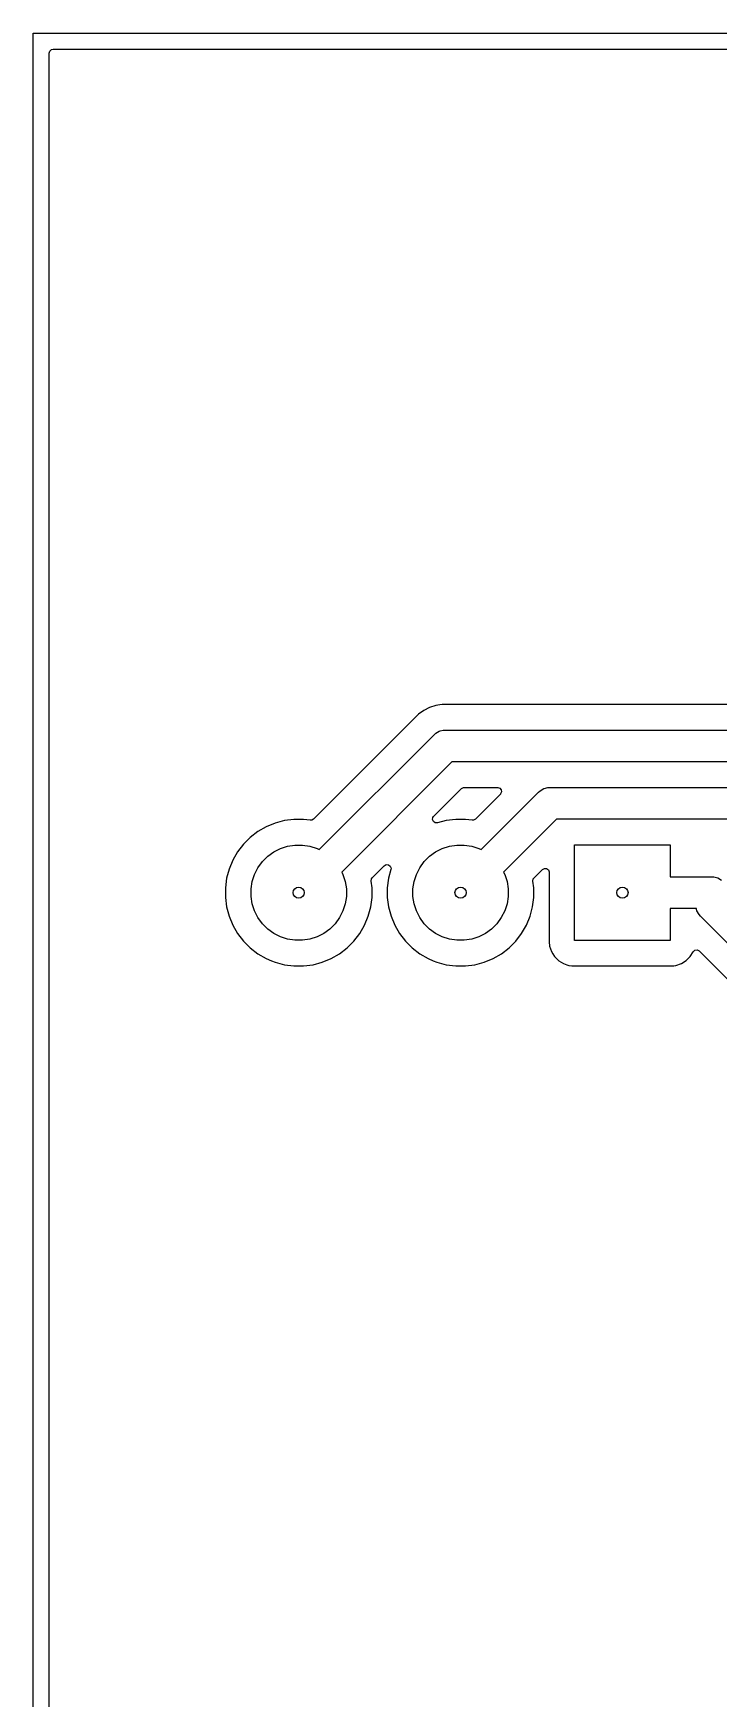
# Model space of a CAD drawing. Extents: x 20 to 124, y -124 to -20.
# Drawn here: x 20 to 41.5, y -72.3 to -20 of the extents above; entities that cross this region are included whole.
import ezdxf

# ---------------------------------------------------------------- set-up
doc = ezdxf.new("R2010")
doc.units = 0
doc.layers.add('BLACK', color=7, linetype='CONTINUOUS')
doc.layers.add('WHITE', color=7, linetype='CONTINUOUS')

msp = doc.modelspace()

# ---------------------------------------------------------------- linework, layer by layer
at = {"layer": 'BLACK', "linetype": 'CONTINUOUS'}
for p, q in [((20.5005, -20.6245), (20.520185, -20.557461)), ((20.5005, -46.811723), (20.5005, -20.6245)), ((20.520185, -20.557461), (20.572989, -20.511706)), ((20.572989, -20.511706), (20.6245, -20.5005)), ((20.6245, -20.5005), (123.3755, -20.5005)), ((32.251786, -41.246815), (32.086186, -41.367128)), ((32.434181, -41.153878), (32.251786, -41.246815)), ((32.434184, -41.153877), (32.434181, -41.153878)), ((32.628864, -41.090623), (32.434184, -41.153877)), ((32.763654, -41.069274), (32.628864, -41.090623)), ((32.831048, -41.0586), (32.763654, -41.069274)), ((74.226452, -41.0586), (32.831048, -41.0586)), ((31.941431, -41.511884), (28.798428, -44.654886)), ((32.086182, -41.367132), (31.941431, -41.511884)), ((32.086186, -41.367128), (32.086182, -41.367132)), ((28.973376, -45.612017), (32.579847, -42.005546)), ((32.579847, -42.005546), (32.629011, -41.96243)), ((32.629011, -41.96243), (32.629019, -41.962423)), ((32.629019, -41.962423), (32.742058, -41.89716)), ((32.742058, -41.89716), (32.768701, -41.89002)), ((32.768701, -41.89002), (32.868137, -41.863377)), ((32.868137, -41.863377), (32.868152, -41.863377)), ((32.868152, -41.863377), (32.9334, -41.8591)), ((32.9334, -41.8591), (74.1241, -41.8591)), ((33.140507, -42.8591), (29.680482, -46.319123)), ((73.916994, -42.8591), (33.140507, -42.8591)), ((32.563591, -44.568092), (33.435765, -43.695919)), ((33.435765, -43.695919), (33.497088, -43.662434)), ((33.497088, -43.662434), (33.523446, -43.6596)), ((33.523446, -43.6596), (34.574353, -43.6596)), ((34.662034, -43.871281), (33.878427, -44.654886)), ((34.053376, -45.612017), (35.858147, -43.807247)), ((34.574353, -43.6596), (34.641392, -43.679285)), ((34.641392, -43.679285), (34.687147, -43.732089)), ((34.668066, -43.864803), (34.662034, -43.871281)), ((34.697091, -43.801247), (34.668066, -43.864803)), ((34.687147, -43.732089), (34.697091, -43.801247)), ((35.858147, -43.807247), (35.90731, -43.764131)), ((35.90731, -43.764131), (35.907319, -43.764123)), ((35.907319, -43.764123), (36.020358, -43.69886)), ((36.020358, -43.69886), (36.031334, -43.695919)), ((36.031334, -43.695919), (36.146437, -43.665077)), ((36.146437, -43.665077), (36.146452, -43.665077)), ((36.146452, -43.665077), (36.2117, -43.6608)), ((36.2117, -43.6608), (72.4283, -43.6608)), ((27.310328, -44.894818), (27.049168, -45.045599)), ((27.310338, -44.894814), (27.310328, -44.894818)), ((27.588939, -44.779413), (27.310338, -44.894814)), ((27.880233, -44.701361), (27.588939, -44.779413)), ((28.179206, -44.662001), (27.880233, -44.701361)), ((28.179211, -44.662), (28.179206, -44.662001)), ((28.179217, -44.662), (28.179211, -44.662)), ((28.480783, -44.662), (28.179217, -44.662)), ((28.480788, -44.662), (28.480783, -44.662)), ((28.480793, -44.662001), (28.480788, -44.662)), ((28.694562, -44.690144), (28.480793, -44.662001)), ((28.737105, -44.688371), (28.694562, -44.690144)), ((28.798428, -44.654886), (28.737105, -44.688371)), ((32.528149, -44.670494), (32.539736, -44.601592)), ((32.555653, -44.734722), (32.528149, -44.670494)), ((32.539736, -44.601592), (32.563591, -44.568092)), ((32.613515, -44.773885), (32.555653, -44.734722)), ((32.683365, -44.775548), (32.613515, -44.773885)), ((32.960233, -44.701361), (32.683365, -44.775548)), ((33.259206, -44.662001), (32.960233, -44.701361)), ((33.259211, -44.662), (33.259206, -44.662001)), ((33.259217, -44.662), (33.259211, -44.662)), ((33.560783, -44.662), (33.259217, -44.662)), ((33.560788, -44.662), (33.560783, -44.662)), ((33.560793, -44.662001), (33.560788, -44.662)), ((33.774561, -44.690144), (33.560793, -44.662001)), ((33.817104, -44.688371), (33.774561, -44.690144)), ((33.878427, -44.654886), (33.817104, -44.688371)), ((36.418806, -44.6608), (34.760482, -46.319123)), ((72.221194, -44.6608), (36.418806, -44.6608)), ((26.596679, -45.442421), (26.413099, -45.681668)), ((26.596685, -45.442414), (26.596679, -45.442421)), ((26.809914, -45.229185), (26.596685, -45.442414)), ((26.809921, -45.229179), (26.809914, -45.229185)), ((27.049168, -45.045599), (26.809921, -45.229179)), ((26.262314, -45.942838), (26.146913, -46.221439)), ((26.262318, -45.942828), (26.262314, -45.942838)), ((26.413099, -45.681668), (26.262318, -45.942828)), ((27.189391, -45.988328), (27.355828, -45.821891)), ((27.355828, -45.821891), (27.546252, -45.68354)), ((27.546252, -45.68354), (27.755975, -45.576681)), ((27.755975, -45.576681), (27.979832, -45.503945)), ((27.979832, -45.503945), (28.212311, -45.467124)), ((28.212311, -45.467124), (28.447689, -45.467124)), ((28.447689, -45.467124), (28.680168, -45.503945)), ((28.680168, -45.503945), (28.904025, -45.576681)), ((28.904025, -45.576681), (28.973376, -45.612017)), ((32.269391, -45.988328), (32.435828, -45.821891)), ((32.435828, -45.821891), (32.626252, -45.68354)), ((32.626252, -45.68354), (32.835975, -45.576681)), ((32.835975, -45.576681), (33.059832, -45.503945)), ((33.059832, -45.503945), (33.292311, -45.467124)), ((33.292311, -45.467124), (33.527689, -45.467124)), ((33.527689, -45.467124), (33.760168, -45.503945)), ((33.760168, -45.503945), (33.984025, -45.576681)), ((33.984025, -45.576681), (34.053376, -45.612017)), ((36.99, -48.4625), (36.99, -45.4625)), ((36.99, -45.4625), (39.99, -45.4625)), ((39.99, -45.4625), (39.99, -46.4625)), ((26.146913, -46.221439), (26.068861, -46.512733)), ((26.871445, -46.612332), (26.944181, -46.388475)), ((26.944181, -46.388475), (27.05104, -46.178752)), ((27.05104, -46.178752), (27.189391, -45.988328)), ((29.680482, -46.319123), (29.715819, -46.388475)), ((29.715819, -46.388475), (29.788555, -46.612332)), ((30.613119, -46.528902), (30.637609, -46.494073)), ((30.637609, -46.494073), (31.015594, -46.116088)), ((31.015594, -46.116088), (31.076915, -46.082605)), ((31.076915, -46.082605), (31.146607, -46.087589)), ((31.146607, -46.087589), (31.20254, -46.129461)), ((31.223048, -46.235864), (31.148861, -46.512733)), ((31.20254, -46.129461), (31.226957, -46.194925)), ((31.226957, -46.194925), (31.223048, -46.235864)), ((31.951445, -46.612332), (32.024181, -46.388475)), ((32.024181, -46.388475), (32.13104, -46.178752)), ((32.13104, -46.178752), (32.269391, -45.988328)), ((34.760482, -46.319123), (34.795819, -46.388475)), ((34.795819, -46.388475), (34.868555, -46.612332)), ((35.693119, -46.528903), (35.717609, -46.494074)), ((35.717609, -46.494074), (35.97782, -46.233864)), ((35.97782, -46.233864), (36.039142, -46.20038)), ((36.039142, -46.20038), (36.108834, -46.205364)), ((36.108834, -46.205364), (36.164767, -46.247236)), ((36.164767, -46.247236), (36.189184, -46.3127)), ((36.189184, -46.3127), (36.1895, -46.321546)), ((36.1895, -46.321546), (36.1895, -48.50746)), ((39.99, -46.4625), (41.2917, -46.4625)), ((41.2917, -46.4625), (41.356963, -46.466778)), ((41.356963, -46.466778), (41.483042, -46.50056)), ((41.483042, -46.50056), (41.596081, -46.565823)), ((20.5005, -123.3755), (20.5005, -46.811723)), ((26.029501, -46.811706), (26.0295, -46.811723)), ((26.0295, -46.811723), (26.0295, -47.113276)), ((26.068861, -46.512733), (26.029501, -46.811706)), ((26.834624, -46.844811), (26.871445, -46.612332)), ((26.834624, -47.080189), (26.834624, -46.844811)), ((29.788555, -46.612332), (29.825376, -46.844811)), ((29.825376, -46.844811), (29.825376, -47.080189)), ((30.602354, -46.597934), (30.613119, -46.528902)), ((30.6305, -46.811717), (30.602354, -46.597934)), ((30.6305, -47.113283), (30.6305, -46.811717)), ((31.109501, -46.811706), (31.1095, -46.811723)), ((31.1095, -46.811723), (31.1095, -47.113276)), ((31.148861, -46.512733), (31.109501, -46.811706)), ((31.914624, -46.844811), (31.951445, -46.612332)), ((31.914624, -47.080189), (31.914624, -46.844811)), ((34.868555, -46.612332), (34.905376, -46.844811)), ((34.905376, -46.844811), (34.905376, -47.080189)), ((35.682354, -46.597934), (35.693119, -46.528903)), ((35.7105, -46.811717), (35.682354, -46.597934)), ((35.7105, -47.113283), (35.7105, -46.811717)), ((26.0295, -47.113276), (26.029501, -47.113293)), ((26.029501, -47.113293), (26.068861, -47.412266)), ((26.068861, -47.412266), (26.146913, -47.70356)), ((26.871445, -47.312668), (26.834624, -47.080189)), ((26.944181, -47.536525), (26.871445, -47.312668)), ((27.05104, -47.746248), (26.944181, -47.536525)), ((29.715819, -47.536525), (29.60896, -47.746248)), ((29.788555, -47.312668), (29.715819, -47.536525)), ((29.825376, -47.080189), (29.788555, -47.312668)), ((30.513087, -47.703558), (30.591138, -47.412268)), ((30.591138, -47.412268), (30.6305, -47.113283)), ((31.1095, -47.113276), (31.109501, -47.113293)), ((31.109501, -47.113293), (31.148861, -47.412266)), ((31.148861, -47.412266), (31.226913, -47.70356)), ((31.951445, -47.312668), (31.914624, -47.080189)), ((32.024181, -47.536525), (31.951445, -47.312668)), ((32.13104, -47.746248), (32.024181, -47.536525)), ((34.795819, -47.536525), (34.68896, -47.746248)), ((34.868555, -47.312668), (34.795819, -47.536525)), ((34.905376, -47.080189), (34.868555, -47.312668)), ((35.593087, -47.703558), (35.671138, -47.412268)), ((35.671138, -47.412268), (35.7105, -47.113283)), ((40.810188, -47.4625), (39.99, -47.4625)), ((39.99, -47.4625), (39.99, -48.4625)), ((40.813982, -47.476658), (40.810188, -47.4625)), ((40.82976, -47.535542), (40.813982, -47.476658)), ((40.895023, -47.648581), (40.82976, -47.535542)), ((26.146913, -47.70356), (26.262314, -47.982161)), ((26.262314, -47.982161), (26.262318, -47.982171)), ((26.262318, -47.982171), (26.413099, -48.243331)), ((27.189391, -47.936672), (27.05104, -47.746248)), ((27.355828, -48.103109), (27.189391, -47.936672)), ((29.470609, -47.936672), (29.304172, -48.103109)), ((29.60896, -47.746248), (29.470609, -47.936672)), ((30.2469, -48.243332), (30.397683, -47.982168)), ((30.397683, -47.982168), (30.513087, -47.703558)), ((31.226913, -47.70356), (31.342314, -47.982161)), ((31.342314, -47.982161), (31.342318, -47.982171)), ((31.342318, -47.982171), (31.493099, -48.243331)), ((32.269391, -47.936672), (32.13104, -47.746248)), ((32.435828, -48.103109), (32.269391, -47.936672)), ((34.550609, -47.936672), (34.384172, -48.103109)), ((34.68896, -47.746248), (34.550609, -47.936672)), ((35.3269, -48.243332), (35.477683, -47.982168)), ((35.477683, -47.982168), (35.593087, -47.703558)), ((40.895038, -47.648596), (40.895023, -47.648581)), ((40.938147, -47.697753), (40.895038, -47.648596)), ((49.185, -55.944607), (40.938147, -47.697753)), ((26.413099, -48.243331), (26.596679, -48.482578)), ((26.596679, -48.482578), (26.596685, -48.482585)), ((26.596685, -48.482585), (26.809914, -48.695814)), ((27.546252, -48.24146), (27.355828, -48.103109)), ((27.755975, -48.348319), (27.546252, -48.24146)), ((27.979832, -48.421055), (27.755975, -48.348319)), ((28.212311, -48.457876), (27.979832, -48.421055)), ((28.447689, -48.457876), (28.212311, -48.457876)), ((28.680168, -48.421055), (28.447689, -48.457876)), ((28.904025, -48.348319), (28.680168, -48.421055)), ((29.113748, -48.24146), (28.904025, -48.348319)), ((29.304172, -48.103109), (29.113748, -48.24146)), ((29.85008, -48.695819), (30.063319, -48.48258)), ((30.063319, -48.48258), (30.2469, -48.243332)), ((31.493099, -48.243331), (31.676679, -48.482578)), ((31.676679, -48.482578), (31.676685, -48.482585)), ((31.676685, -48.482585), (31.889914, -48.695814)), ((32.626252, -48.24146), (32.435828, -48.103109)), ((32.835975, -48.348319), (32.626252, -48.24146)), ((33.059832, -48.421055), (32.835975, -48.348319)), ((33.292311, -48.457876), (33.059832, -48.421055)), ((33.527689, -48.457876), (33.292311, -48.457876)), ((33.760168, -48.421055), (33.527689, -48.457876)), ((33.984025, -48.348319), (33.760168, -48.421055)), ((34.193748, -48.24146), (33.984025, -48.348319)), ((34.384172, -48.103109), (34.193748, -48.24146)), ((34.93008, -48.695819), (35.143319, -48.48258)), ((35.143319, -48.48258), (35.3269, -48.243332)), ((36.1895, -48.50746), (36.20463, -48.641749)), ((39.99, -48.4625), (36.99, -48.4625)), ((26.809914, -48.695814), (26.809921, -48.69582)), ((26.809921, -48.69582), (27.049168, -48.8794)), ((27.049168, -48.8794), (27.310328, -49.030181)), ((27.310328, -49.030181), (27.310329, -49.030181)), ((27.310329, -49.030181), (27.310332, -49.030183)), ((27.310332, -49.030183), (27.471194, -49.096814)), ((27.471194, -49.096814), (27.588939, -49.145586)), ((29.071058, -49.145587), (29.349668, -49.030183)), ((29.349668, -49.030183), (29.610832, -48.8794)), ((29.610832, -48.8794), (29.85008, -48.695819)), ((31.889914, -48.695814), (31.889921, -48.69582)), ((31.889921, -48.69582), (32.129168, -48.8794)), ((32.129168, -48.8794), (32.390328, -49.030181)), ((32.390328, -49.030181), (32.390329, -49.030181)), ((32.390329, -49.030181), (32.390332, -49.030183)), ((32.390332, -49.030183), (32.551194, -49.096814)), ((32.551194, -49.096814), (32.668939, -49.145586)), ((34.151058, -49.145587), (34.429668, -49.030183)), ((34.429668, -49.030183), (34.690832, -48.8794)), ((34.690832, -48.8794), (34.93008, -48.695819)), ((36.20463, -48.641749), (36.204631, -48.641754)), ((36.204631, -48.641754), (36.264211, -48.812023)), ((36.264211, -48.812023), (36.306547, -48.8794)), ((36.306547, -48.8794), (36.360184, -48.964762)), ((36.360184, -48.964762), (36.487738, -49.092316)), ((36.487738, -49.092316), (36.494897, -49.096814)), ((36.494897, -49.096814), (36.636661, -49.185891)), ((40.339522, -49.188289), (40.492262, -49.092316)), ((40.492262, -49.092316), (40.619816, -48.964762)), ((40.619816, -48.964762), (40.711994, -48.81806)), ((40.711994, -48.81806), (40.764328, -48.771771)), ((40.764328, -48.771771), (40.833381, -48.761122)), ((40.833381, -48.761122), (40.897229, -48.789498)), ((40.897229, -48.789498), (40.904668, -48.796353)), ((40.904668, -48.796353), (48.348181, -56.239865)), ((27.588939, -49.145586), (27.58894, -49.145586)), ((27.58894, -49.145586), (27.588942, -49.145587)), ((27.588942, -49.145587), (27.880232, -49.223638)), ((27.880232, -49.223638), (28.179217, -49.263)), ((28.179217, -49.263), (28.179224, -49.263)), ((28.179224, -49.263), (28.480776, -49.263)), ((28.480776, -49.263), (28.480783, -49.263)), ((28.480783, -49.263), (28.779768, -49.223638)), ((28.779768, -49.223638), (29.071058, -49.145587)), ((32.668939, -49.145586), (32.66894, -49.145586)), ((32.66894, -49.145586), (32.668942, -49.145587)), ((32.668942, -49.145587), (32.960232, -49.223638)), ((32.960232, -49.223638), (33.259217, -49.263)), ((33.259217, -49.263), (33.259224, -49.263)), ((33.259224, -49.263), (33.560776, -49.263)), ((33.560776, -49.263), (33.560783, -49.263)), ((33.560783, -49.263), (33.859768, -49.223638)), ((33.859768, -49.223638), (34.151058, -49.145587)), ((36.636661, -49.185891), (36.640478, -49.188289)), ((36.640478, -49.188289), (36.7415, -49.223638)), ((36.7415, -49.223638), (36.810745, -49.247868)), ((36.810745, -49.247868), (36.81075, -49.247869)), ((36.81075, -49.247869), (36.901246, -49.258065)), ((36.901246, -49.258065), (36.94504, -49.262999)), ((36.94504, -49.262999), (36.945043, -49.263)), ((36.945043, -49.263), (36.945046, -49.263)), ((36.945046, -49.263), (40.034957, -49.263)), ((40.034957, -49.263), (40.034958, -49.262999)), ((40.034958, -49.262999), (40.102104, -49.255434)), ((40.102104, -49.255434), (40.169249, -49.247869)), ((40.169249, -49.247869), (40.169252, -49.247868)), ((40.169252, -49.247868), (40.169255, -49.247868)), ((40.169255, -49.247868), (40.339522, -49.188289))]:
    msp.add_line(p, q, dxfattribs=at)
at = {"layer": 'BLACK'}
for centre in [(28.33, -46.9625), (33.41, -46.9625), (38.49, -46.9625)]:
    msp.add_circle(centre, 0.175, dxfattribs=at)
at = {"layer": 'WHITE', "linetype": 'CONTINUOUS'}
for p, q in [((20, -20), (124, -20)), ((20, -124), (20, -20))]:
    msp.add_line(p, q, dxfattribs=at)
at = {"layer": 'WHITE'}
for centre in [(28.33, -46.9625), (33.41, -46.9625), (38.49, -46.9625)]:
    msp.add_circle(centre, 0.175, dxfattribs=at)

doc.saveas('drawing.dxf')
